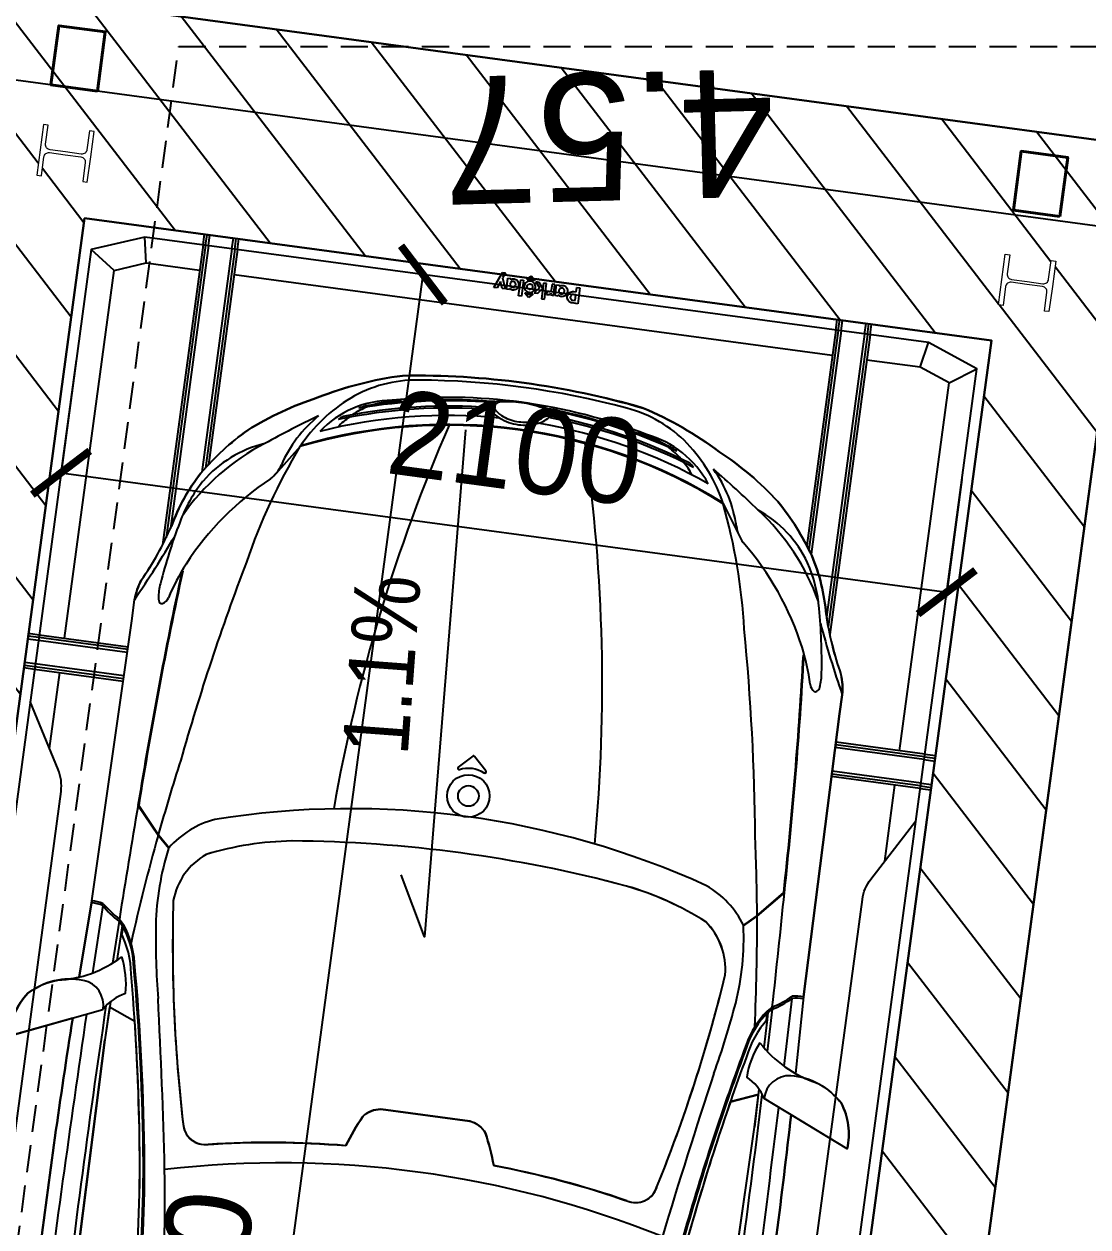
# Model space of a CAD drawing. Header units: metres. Extents: x 22161 to 254982, y -319656 to -11038.
# Drawn here: x 47963.5 to 48213.5, y -25987 to -25704.4 of the extents above; entities that cross this region are included whole.
import ezdxf
from ezdxf.enums import TextEntityAlignment as Align

# ---------------------------------------------------------------- set-up
doc = ezdxf.new("R2010")
doc.units = ezdxf.units.M
doc.linetypes.add('CENTERX2', pattern=[20.32, 12.7, -2.54, 2.54, -2.54])
doc.linetypes.add('DASHED2', pattern=[9.525, 6.35, -3.175])
for name, color, linetype in [('A_Hidden_Above', 225, 'DASHED2'), ('H_Dim_100', 151, 'Continuous'), ('H_Txt_100', 151, 'Continuous'), ('j', 4, 'Continuous'), ('PMX25-CAR', 254, 'Continuous'), ('PMX25-HELPER', 8, 'CENTERX2'), ('PMX25-LOGO', 7, 'Continuous'), ('SOLK', 20, 'Continuous'), ('X_ref_Pit', 8, 'Continuous')]:
    doc.layers.add(name, color=color, linetype=linetype)
doc.layers.add('LAYER1', color=7, linetype='Continuous', lineweight=5)
for name, color, linetype, true_color in [('PMX25-MODEL', 7, 'Continuous', 0xf64b32), ('PMX25-RAIL', 7, 'Continuous', 0xffcc5a), ('PMX25-SDP', 7, 'Continuous', 0x00b7c8)]:
    doc.layers.add(name, color=color, linetype=linetype, true_color=true_color)
doc.styles.add('ITALIC', font='italic.shx')
doc.styles.add('P-T2-1$0$HEB', font='heb')
doc.styles.add('txt', font='txt.shx', dxfattribs={"width": 0.65})
doc.dimstyles.new('Copy of parkolay', dxfattribs={"dimtxt": 20, "dimasz": 12, "dimexe": 1.25, "dimexo": 10, "dimgap": 10, "dimtad": 1, "dimdec": 0, "dimlfac": 10, "dimtxsty": 'Standard', "dimblk": 'ARCHTICK', "dimcen": 12, "dimclrd": 252, "dimclre": 252, "dimclrt": 42, "dimadec": 0, "dimazin": 0, "dimtfac": 1, "dimtdec": 0, "dimtmove": 0, "dimatfit": 3, "dimfxl": 1, "dimarcsym": 1})
doc.dimstyles.new('D_dim_100', dxfattribs={"dimtxt": 18, "dimasz": 10, "dimexe": 10, "dimexo": 10, "dimgap": 5, "dimtad": 1, "dimdec": 0, "dimzin": 9, "dimdsep": 46, "dimtxsty": 'txt', "dimblk": 'OBLIQUE', "dimcen": 2.5, "dimdle": 10, "dimadec": 0, "dimazin": 0, "dimtfac": 1, "dimtdec": 0, "dimtmove": 2, "dimatfit": 3, "dimfxl": 5, "dimfxlon": 1, "dimarcsym": 0})
doc.dimstyles.new('dim-a-100', dxfattribs={"dimtxt": 40, "dimasz": 1, "dimexe": 10, "dimexo": 0, "dimgap": 6, "dimtad": 0, "dimdec": 0, "dimrnd": 5, "dimzin": 0, "dimdsep": 46, "dimtxsty": 'ITALIC', "dimblk1": 'R', "dimblk2": 'R', "dimsah": 1, "dimcen": 0.01, "dimse1": 1, "dimse2": 1, "dimclrd": 1, "dimclrt": 3, "dimadec": 0, "dimazin": 0, "dimtfac": 1, "dimtdec": 0, "dimtix": 1, "dimtmove": 2, "dimatfit": 3, "dimldrblk": 'R', "dimfxl": 1, "dimtolj": 1, "dimtzin": 0, "dimarcsym": 0})

# ---------------------------------------------------------------- blocks, each defined once
blk = doc.blocks.new('R')
blk.add_line((0, 6), (0, -6))
blk.add_circle((0, 0), 2)
blk = doc.blocks.new('*D9490')
at = {"layer": 'Defpoints', "color": 0}
for p in [(22160.54, -11038.28), (254981.96, -319594.12), (254889.51, -319637.39)]:
    blk.add_point(p, dxfattribs=at)
at = {"layer": 'j', "color": 1, "lineweight": -2}
for p, q in [((254970.04, -319576.66), (254970.84, -319576.06)), ((254969.25, -319577.26), (254889.51, -319637.39)), ((254888.71, -319637.99), (254887.92, -319638.59))]:
    blk.add_line(p, q, dxfattribs=at)
for p, rotation in [((254969.25, -319577.26), 217.0216487905008), ((254889.51, -319637.39), 37.02164879050087)]:
    blk.add_blockref('R', p, dxfattribs=dict(at, rotation=rotation))
at = {"layer": 'j', "color": 3, "insert": (254929.38, -319607.33), "char_height": 40, "attachment_point": 5, "rotation": 217.0216, "style": 'ITALIC'}
blk.add_mtext('\\A1;100', dxfattribs=at)
blk = doc.blocks.new('pit0001')
blk.add_text('4.57', height=30, rotation=181.4953).set_placement((-515.81, -167.64))
blk = doc.blocks.new('_Oblique')
at = {"color": 0, "linetype": 'ByBlock', "lineweight": -2}
blk.add_line((-0.5, -0.5), (0.5, 0.5), dxfattribs=at)
blk = doc.blocks.new('*D14610')
at = {"layer": 'Defpoints', "color": 0}
for p in [(48069.86, -25414.64), (48069.86, -25579), (48440.29, -25832.78)]:
    blk.add_point(p, dxfattribs=at)
at = {"layer": 'H_Dim_100', "color": 0, "lineweight": -2}
for p, q in [((48440.29, -25584), (48440.29, -25569)), ((48069.86, -25574), (48069.86, -25589)), ((48450.29, -25579), (48059.86, -25579))]:
    blk.add_line(p, q, dxfattribs=at)
at = {"layer": 'H_Dim_100', "color": 0, "lineweight": -2, "xscale": 10, "yscale": 10, "zscale": 10, "rotation": 180}
blk.add_blockref('_Oblique', (48069.86, -25579), dxfattribs=at)
at = {"layer": 'H_Dim_100', "color": 0, "lineweight": -2, "xscale": 10, "yscale": 10, "zscale": 10}
blk.add_blockref('_Oblique', (48440.29, -25579), dxfattribs=at)
at = {"layer": 'H_Dim_100', "color": 0, "insert": (48255.08, -25565), "char_height": 18, "attachment_point": 5, "style": 'txt'}
blk.add_mtext('370', dxfattribs=at)
blk = doc.blocks.new('_ArchTick')
at = {"color": 0, "linetype": 'ByBlock', "const_width": 0.15}
blk.add_lwpolyline([(-0.5, -0.5), (0.5, 0.5)], dxfattribs=at)
blk = doc.blocks.new('*D14795')
at = {"color": 252, "lineweight": -2}
for p, q in [((47975.75, -25783.33), (47972.02, -25811.03)), ((47972.19, -25809.79), (48180.3, -25837.84)), ((48183.87, -25811.38), (48180.14, -25839.08))]:
    blk.add_line(p, q, dxfattribs=at)
at = {"layer": 'Defpoints', "color": 0}
for p in [(47977.09, -25773.42), (48185.21, -25801.47), (48180.3, -25837.84)]:
    blk.add_point(p, dxfattribs=at)
at = {"color": 252, "lineweight": -2, "xscale": 12, "yscale": 12, "zscale": 12}
for p, rotation in [((47972.19, -25809.79), 172.3231177893188), ((48180.3, -25837.84), 352.3231177893188)]:
    blk.add_blockref('_ArchTick', p, dxfattribs=dict(at, rotation=rotation))
at = {"color": 42, "insert": (48078.92, -25803.99), "char_height": 20, "attachment_point": 5, "rotation": 352.3231}
blk.add_mtext('2100', dxfattribs=at)
blk = doc.blocks.new('*D14796')
at = {"color": 252, "lineweight": -2}
for p, q in [((48057.21, -25763.2), (47990.41, -26258.72)), ((48057.21, -25763.2), (48058.45, -25763.37)), ((47990.41, -26258.72), (47991.65, -26258.89))]:
    blk.add_line(p, q, dxfattribs=at)
at = {"layer": 'Defpoints', "color": 0}
for p in [(48047.3, -25761.87), (47980.5, -26257.39), (47990.41, -26258.72)]:
    blk.add_point(p, dxfattribs=at)
at = {"color": 252, "lineweight": -2, "xscale": 12, "yscale": 12, "zscale": 12}
for p, rotation in [((48057.21, -25763.2), 82.32311778931874), ((47990.41, -26258.72), 262.3231177893188)]:
    blk.add_blockref('_ArchTick', p, dxfattribs=dict(at, rotation=rotation))
at = {"color": 42, "insert": (48003.99, -26008.29), "char_height": 20, "attachment_point": 5, "rotation": 82.3231}
blk.add_mtext('5000', dxfattribs=at)
blk = doc.blocks.new('CAR-SEDAN--TOP-DECOR-PMX25')
at = {"layer": 'PMX25-CAR'}
for p, q in [((-59.72, 99.27), (-68.82, 78.38)), ((-93.73, 84.36), (-75.63, 84.92)), ((-160.8, 83.88), (-165.3, 83.88)), ((-93.73, 84.36), (-160.8, 83.88)), ((-93.03, 81.71), (-77.01, 81.95)), ((-111.08, 71.01), (-117.4, 76.63)), ((-111.08, 70.85), (-117.4, 76.46)), ((-90.39, 77.4), (-89.27, 76.31)), ((-89.85, 77.42), (-79.89, 77.63)), ((-89.85, 77.42), (-88.96, 76.55)), ((-88.96, 76.55), (-87.31, 76.59)), ((-88.7, 76.32), (-87.03, 76.37)), ((-87.31, 76.59), (-80.67, 76.71)), ((-70.84, 76.88), (-61.83, 77.04)), ((-67.01, 70.62), (-69.56, 76.9)), ((14.85, 76.42), (-61.83, 77.04)), ((-108.38, 68.14), (-111.08, 71.01)), ((-108.38, 67.98), (-111.08, 70.85)), ((-206.07, 50.17), (-198.87, 55.04)), ((-54.3, 10.55), (-54.3, -10.55)), ((-206.07, -50.17), (-198.87, -55.04)), ((-108.38, -67.98), (-111.08, -70.85)), ((-108.38, -68.14), (-111.08, -71.01)), ((-67.01, -70.62), (-69.56, -76.9)), ((-111.08, -70.85), (-117.4, -76.46)), ((-111.08, -71.01), (-117.4, -76.63)), ((-90.39, -77.4), (-89.27, -76.31)), ((-89.85, -77.42), (-88.96, -76.55)), ((-89.85, -77.42), (-79.89, -77.63)), ((-88.96, -76.55), (-87.31, -76.59)), ((-88.7, -76.32), (-87.03, -76.37)), ((-87.31, -76.59), (-80.67, -76.71)), ((-70.84, -76.88), (-61.83, -77.04)), ((-59.72, -99.28), (-68.82, -78.38)), ((14.85, -76.42), (-61.83, -77.04)), ((-93.03, -81.71), (-77.01, -81.95)), ((-160.8, -83.88), (-165.3, -83.88)), ((-93.73, -84.36), (-160.8, -83.88)), ((-93.73, -84.36), (-75.63, -84.92))]:
    blk.add_line(p, q, dxfattribs=at)
blk.add_lwpolyline([(-9.02, -85.51, -0.007742), (-65.86, -85.16), (-59.72, -99.28, -0.182926), (-70.22, -96.41, -0.158163), (-74.81, -87.33, 0.023024), (-75.63, -84.92), (-93.73, -84.36), (-160.8, -83.88), (-165.3, -83.88, -0.075259), (-169.95, -82.96, 0.049447), (-183.51, -77.6, -0.080698), (-196.74, -72.42, -0.062715), (-208.27, -62.83, -0.061643), (-218.03, -47.61, -0.061425), (-225.8, -28.52, -0.075225), (-225.8, 28.52, -0.061425), (-218.03, 47.61, -0.061643), (-208.27, 62.83, -0.062715), (-196.74, 72.42, -0.080698), (-183.51, 77.6, 0.049447), (-169.95, 82.96, -0.075259), (-165.3, 83.88), (-160.8, 83.88), (-93.73, 84.36), (-75.63, 84.92, 0.023024), (-74.81, 87.33, -0.158163), (-70.22, 96.41, -0.182926), (-59.72, 99.27), (-65.86, 85.16, -0.007742), (-9.02, 85.51, -0.077763)], format="xyb", dxfattribs=at)
for points in [[(-61.83, 77.04), (-69.56, 76.9), (-67.01, 70.6, 0.014822), (-33.89, 64.94, 0.030043), (2.58, 62.22, 0.004063), (15.41, 61.95, 0.035411), (8, 76.48)], [(-96.38, 65.42, 0.21976), (-108.14, 59.23, 0.069678), (-113.98, 39.65, 0.063275), (-113.98, -39.65, 0.069678), (-108.14, -59.23, 0.21976), (-96.38, -65.42, 0.037117), (-44.09, -55.97, 0.360325), (-40.55, -50.37, -0.038423), (-44.73, -17.52, -0.032223), (-52.03, -14.55, -0.201945), (-54.3, -10.55), (-54.3, 10.55, -0.201945), (-52.03, 14.55, -0.032223), (-44.73, 17.52, -0.038423), (-40.55, 50.37, 0.360325), (-44.09, 55.97, 0.037117)], [(-33.89, -64.94, 0.014822), (-67.01, -70.6), (-69.56, -76.9), (-61.83, -77.04), (8, -76.48, 0.035411), (15.41, -61.95, 0.004063), (2.58, -62.22, 0.030043)]]:
    blk.add_lwpolyline(points, format="xyb", close=True, dxfattribs=at)
for centre, radius, start, end in [((-61.18, 83.98), 15.37, 84.5375, 126.0025), ((-58.52, 84.8), 16.48, 135.2065, 183.224), ((-101.34, 95.05), 27.64, 315.424, 349.2913), ((-26.14, -1750.12), 1835.71, 89.46551, 91.2399), ((-203.78, 148.67), 73.91, 285.9155, 297.2387), ((-282.85, 318.74), 262.64, 292.7519, 296.5872), ((-164.6, 68.06), 15.84, 92.5187, 109.7343), ((-83.91, 83.83), 9.83, 176.9022, 192.453), ((-85.71, 83.67), 7.58, 174.7847, 194.9697), ((-69.01, 84.36), 5.99, 184.7355, 271.8294), ((-4.41, -5391.94), 5474.37, 89.82676, 90.65722), ((-114.32, 63.33), 27.76, 30.4712, 41.4579), ((-107, 68.04), 19.55, 28.6754, 44.4041), ((-174.19, 34.29), 44.3, 102.1421, 120.5966), ((-153.75, -57.15), 136.49, 96.751, 103.0827), ((-91.07, -978.56), 1055.52, 91.42921, 94.47226), ((-91.07, -978.73), 1055.52, 91.42921, 94.47226), ((-168.08, 65.94), 12.57, 82.1737, 97.8561), ((-167.28, 78.38), 2.36, 283.1984, 331.9154), ((-166.45, 76.88), 1.52, 41.6512, 86.9746), ((-165.82, 77.48), 0.658, 341.7255, 38.8125), ((-34.51, -2331.66), 2409.71, 91.32888, 91.97137), ((-76.7, 92.44), 20.09, 232.2694, 259.1312), ((-74.52, 95.47), 22.8, 235.8879, 261.2775), ((-63.39, 68.89), 10.93, 119.7345, 154.246), ((-34.75, -2318.22), 2396.27, 88.81394, 90.83629), ((-161.88, 27.8), 53.48, 117.1325, 144.9762), ((-177.02, 41.79), 34.86, 102.6348, 120.9753), ((-152.3, 23.28), 54.74, 105.3002, 114.6581), ((-40.93, -433.11), 508.98, 94.9919, 97.9221), ((-76.47, 93.56), 21.48, 233.4438, 258.5287), ((-72.67, 94.61), 20.98, 244.6304, 268.4473), ((-164.41, 21.85), 60.02, 122.5877, 136.9421), ((-179.76, 48.37), 27.82, 123.1182, 158.6656), ((-145.33, 10.12), 69.61, 115.3484, 138.6962), ((-42.75, -416.63), 492.4, 97.995, 100.1199), ((45.79, 623.29), 565.13, 257.0616, 261.8382), ((47.63, 635.08), 576.78, 257.16578, 261.83301), ((45.04, 626.27), 566.85, 257.4656, 261.9964), ((-50.01, -484.15), 557.92, 98.1673, 103.2105), ((-96.42, 49.97), 21.81, 123.6769, 157.6102), ((-97.15, 4.54), 64.59, 83.8009, 100.0181), ((-112.93, -120.45), 190.56, 77.923, 83.141), ((-95.56, 49.6), 15.85, 92.9735, 142.5507), ((-133.84, -291.06), 358.45, 75.6057, 84.0024), ((198.96, 1509.57), 1469.08, 259.32932, 260.89545), ((-151.66, 15.78), 73.61, 140.2708, 154.3805), ((-19.46, -79.36), 231.69, 143.4887, 147.0067), ((-150.34, -79.37), 141.02, 101.1054, 113.2737), ((77.13, 0), 202.29, 163.2572, 196.7428), ((-41.14, 28.61), 73.67, 155.4324, 171.3758), ((199.8, 0), 240.64, 165.808, 194.192), ((-193.24, 25.24), 29.78, 105.5199, 133.6166), ((-203.57, 61.99), 8.39, 286.3623, 315.0949), ((-45.7, 51.04), 5.19, 344.2805, 79.2136), ((-189.32, 15.96), 38.09, 116.0817, 141.0743), ((-94.27, 0), 122.69, 155.9157, 204.0843), ((-94.1, 0), 122.69, 155.8616, 204.1384), ((170.76, 6.82), 215.75, 168.5559, 177.1567), ((-144.5, 6.54), 84.22, 150.8176, 164.8775), ((-196.28, 26.9), 23.7, 126.0607, 172.1709), ((-94.67, -0.01), 124.41, 158.2662, 177.8999), ((-195.24, 21.14), 30.23, 141.6601, 173.1733), ((-94.68, -0.01), 126.62, 161.0425, 176.7705), ((-94.68, -0.01), 126.14, 160.4779, 176.8863), ((-205.5, 32.28), 11.54, 123.0411, 140.9727), ((-188.4, 20.03), 33.51, 138.6846, 140.9658), ((198.1, 0), 314.59, 172.7589, 187.2411), ((-94.7, 0), 127.84, 162.8481, 176.962), ((-176.06, 17.09), 45.7, 153.192, 155.3203), ((-203.23, 27.94), 16.2, 137.5427, 151.3063), ((-94.68, -0.01), 128.12, 163.5999, 177.2039), ((-187.59, 21.65), 33.1, 156.654, 168.918), ((-37.34, 0), 190.61, 171.3961, 188.6039), ((-94.71, 0), 128.63, 166.4538, 193.5462), ((-106.84, -367.31), 398.58, 92.2915, 105.8548), ((-34.85, 0), 192.01, 172.5993, 187.4007), ((-25.33, -40.54), 61.22, 108.4794, 115.8619), ((-48.42, 9.85), 5.92, 127.5597, 173.228), ((-216.95, 3.77), 6.18, 150.9416, 173.9628), ((-221.25, 4.76), 1.45, 102.1025, 167.8605), ((-221.53, 6.26), 0.972, 63.7035, 147.9621), ((-221.84, 4.52), 1.68, 38.8304, 81.862), ((-223.63, 2.91), 4.92, 19.4522, 58.9919), ((-192.69, 0.53), 30.65, 172.7148, 178.7464), ((-201.65, 0.18), 21.59, 166.9051, 180.4687), ((-225.28, 1.48), 6.27, 21.4953, 40.8079), ((-228.87, 0.01), 10.15, 359.9671, 21.793), ((-229.02, 0.02), 11, 359.9064, 24.3217), ((-192.69, -0.53), 30.65, 181.2536, 187.2852), ((-201.65, -0.18), 21.59, 179.5313, 193.0949), ((-228.87, -0.01), 10.15, 338.207, 0.0329), ((-229.02, -0.02), 11, 335.6783, 0.0936), ((-216.95, -3.77), 6.18, 186.0372, 209.0584), ((-221.25, -4.76), 1.45, 192.1395, 257.8975), ((-221.84, -4.52), 1.68, 278.138, 321.1696), ((-223.63, -2.91), 4.92, 301.0081, 340.5478), ((-225.28, -1.48), 6.27, 319.1921, 338.5047), ((-94.67, 0.01), 124.41, 182.1001, 201.7338), ((-94.68, 0.01), 128.12, 182.7961, 196.4001), ((-94.7, 0), 127.84, 183.038, 197.1519), ((-221.53, -6.26), 0.972, 212.0379, 296.2965), ((-94.68, 0.01), 126.62, 183.2295, 198.9575), ((-94.68, 0.01), 126.14, 183.1137, 199.5221), ((-48.42, -9.85), 5.92, 186.772, 232.4403), ((-106.84, 367.31), 398.58, 254.1452, 267.7085), ((-25.33, 40.54), 61.22, 244.1381, 251.5206), ((170.76, -6.82), 215.75, 182.8433, 191.4441), ((-195.24, -21.14), 30.23, 186.8267, 218.3399), ((-187.59, -21.65), 33.1, 191.082, 203.346), ((-144.5, -6.54), 84.22, 195.1225, 209.1824), ((-196.28, -26.9), 23.7, 187.8291, 233.9393), ((-176.06, -17.09), 45.7, 204.6797, 206.808), ((-203.23, -27.94), 16.2, 208.6937, 222.4573), ((-205.5, -32.28), 11.54, 219.0273, 236.9589), ((-189.32, -15.96), 38.09, 218.9257, 243.9183), ((-188.4, -20.03), 33.51, 219.0342, 221.3154), ((-41.14, -28.61), 73.67, 188.6242, 204.5676), ((-151.66, -15.78), 73.61, 205.6195, 219.7292), ((-19.46, 79.36), 231.69, 212.9933, 216.5113), ((-193.24, -25.24), 29.78, 226.3834, 254.4801), ((-150.34, 79.37), 141.02, 246.7263, 258.8946), ((-45.7, -51.04), 5.19, 280.7864, 15.7195), ((-203.57, -61.99), 8.39, 44.9051, 73.6377), ((-145.33, -10.12), 69.61, 221.3038, 244.6516), ((-133.84, 291.06), 358.45, 275.9976, 284.3943), ((19.67, -400.03), 345.15, 92.2731, 98.8617), ((-161.88, -27.8), 53.48, 215.0238, 242.8675), ((-179.76, -48.37), 27.82, 201.3344, 236.8818), ((-50.01, 484.15), 557.92, 256.7895, 261.8327), ((-96.42, -49.97), 21.81, 202.3898, 236.3231), ((-95.56, -49.6), 15.85, 217.4493, 267.0265), ((198.96, -1509.57), 1469.08, 99.10455, 100.67068), ((6.81, -362.51), 301.47, 90.8296, 97.8651), ((6.85, -363.39), 302.06, 90.8306, 97.8297), ((-164.41, -21.85), 60.02, 223.0579, 237.4123), ((45.79, -623.29), 565.13, 98.1618, 102.9384), ((47.63, -635.08), 576.78, 98.16699, 102.83422), ((45.04, -626.27), 566.85, 98.0036, 102.5344), ((7, -366.74), 304.55, 90.8327, 97.7159), ((-112.93, 120.45), 190.56, 276.859, 282.077), ((-42.75, 416.63), 492.4, 259.8801, 262.005), ((-97.15, -4.54), 64.59, 259.9819, 276.1991), ((-174.19, -34.29), 44.3, 239.4034, 257.8579), ((-177.02, -41.79), 34.86, 239.0247, 257.3652), ((-152.3, -23.28), 54.74, 245.3419, 254.6998), ((-40.93, 433.11), 508.98, 262.0779, 265.0081), ((-76.47, -93.56), 21.48, 101.4713, 126.5562), ((-76.7, -92.44), 20.09, 100.8688, 127.7306), ((-74.52, -95.47), 22.8, 98.7225, 124.1121), ((-153.75, 57.15), 136.49, 256.9173, 263.249), ((-91.07, 978.73), 1055.52, 265.52774, 268.57079), ((-91.07, 978.56), 1055.52, 265.52774, 268.57079), ((-167.28, -78.38), 2.36, 28.0846, 76.8016), ((-72.67, -94.61), 20.98, 91.5527, 115.3696), ((-101.34, -95.05), 27.64, 10.7087, 44.576), ((-63.39, -68.89), 10.93, 205.754, 240.2655), ((-203.78, -148.67), 73.91, 62.7613, 74.0845), ((-282.85, -318.74), 262.64, 63.4128, 67.2481), ((-168.08, -65.94), 12.57, 262.1439, 277.8263), ((-166.45, -76.88), 1.52, 273.0254, 318.3488), ((-165.82, -77.48), 0.658, 321.1875, 18.2745), ((-34.51, 2331.66), 2409.71, 268.02863, 268.67112), ((-114.32, -63.33), 27.76, 318.5421, 329.5288), ((-107, -68.04), 19.55, 315.5959, 331.3246), ((-69.01, -84.36), 5.99, 88.1706, 175.2645), ((-34.75, 2318.22), 2396.27, 269.16371, 271.18606), ((-83.91, -83.83), 9.83, 167.547, 183.0978), ((-85.71, -83.67), 7.58, 165.0303, 185.2153), ((-164.6, -68.06), 15.84, 250.2657, 267.4813), ((-58.52, -84.8), 16.48, 176.776, 224.7935), ((-4.41, 5391.94), 5474.37, 269.34278, 270.17324), ((-26.14, 1750.12), 1835.71, 268.7601, 270.53449), ((-61.18, -83.98), 15.37, 233.9975, 275.4625)]:
    blk.add_arc(centre, radius, start, end, dxfattribs=at)
blk = doc.blocks.new('LOGO----DECOR-PMX25')
at = {"layer": 'PMX25-LOGO'}
for p, q in [((-10, 2.13), (-8.71, 2.13)), ((-10, -1.62), (-10, 2.13)), ((-9.29, 1.47), (-9.29, 0.11)), ((-8.76, 1.47), (-9.29, 1.47)), ((-9.29, 0.11), (-8.76, 0.11)), ((-8.61, 1.46), (-8.76, 1.47)), ((-8.76, 0.11), (-8.61, 0.13)), ((-8.71, 2.13), (-8.43, 2.11)), ((-8.48, 1.42), (-8.61, 1.46)), ((-8.61, 0.13), (-8.48, 0.17)), ((-8.36, 1.35), (-8.48, 1.42)), ((-8.48, 0.17), (-8.36, 0.23)), ((-8.43, 2.11), (-8.3, 2.07)), ((-8.26, 1.27), (-8.36, 1.35)), ((-8.36, 0.23), (-8.26, 0.31)), ((-8.3, 2.07), (-8.17, 2.03)), ((-8.19, 1.17), (-8.26, 1.27)), ((-8.26, 0.31), (-8.19, 0.41)), ((-8.13, 1.05), (-8.19, 1.17)), ((-8.19, 0.41), (-8.13, 0.53)), ((-8.17, 2.03), (-7.94, 1.9)), ((-8.09, 0.93), (-8.13, 1.05)), ((-8.13, 0.53), (-8.09, 0.66)), ((-8.08, 0.79), (-8.09, 0.93)), ((-8.09, 0.66), (-8.08, 0.79)), ((-7.94, 1.9), (-7.74, 1.74)), ((-7.74, 1.74), (-7.58, 1.55)), ((-7.58, 0.04), (-7.74, -0.16)), ((-7.58, 1.55), (-7.46, 1.32)), ((-7.46, 0.27), (-7.58, 0.04)), ((-7.46, 1.32), (-7.38, 1.06)), ((-7.38, 0.52), (-7.46, 0.27)), ((-7.38, 1.06), (-7.36, 0.79)), ((-7.36, 0.79), (-7.38, 0.52)), ((-7.19, -0.02), (-7.16, 0.13)), ((-7.16, 0.13), (-7.11, 0.26)), ((-7.11, 0.26), (-6.98, 0.49)), ((-6.98, 0.49), (-6.82, 0.68)), ((-6.82, 0.68), (-6.62, 0.82)), ((-6.62, 0.82), (-6.41, 0.92)), ((-6.42, 0.06), (-6.48, -0.05)), ((-6.33, 0.17), (-6.42, 0.06)), ((-6.41, 0.92), (-6.19, 0.98)), ((-6.23, 0.25), (-6.33, 0.17)), ((-6.11, 0.31), (-6.23, 0.25)), ((-6.19, 0.98), (-5.97, 1)), ((-5.98, 0.35), (-6.11, 0.31)), ((-5.84, 0.36), (-5.98, 0.35)), ((-5.97, 1), (-5.74, 0.98)), ((-5.71, 0.35), (-5.84, 0.36)), ((-5.74, 0.98), (-5.53, 0.92)), ((-5.58, 0.31), (-5.71, 0.35)), ((-5.47, 0.24), (-5.58, 0.31)), ((-5.53, 0.92), (-5.35, 0.82)), ((-5.37, 0.16), (-5.47, 0.24)), ((-5.29, 0.06), (-5.37, 0.16)), ((-5.35, 0.82), (-5.21, 0.7)), ((-5.23, -0.06), (-5.29, 0.06)), ((-5.21, 0.7), (-5.21, 0.95)), ((-5.21, 0.95), (-4.5, 0.95)), ((-4.5, 0.95), (-4.5, -1.62)), ((-3.41, 0.95), (-4.11, 0.95)), ((-4.11, 0.95), (-4.11, -1.62)), ((-3.41, 0.53), (-3.41, 0.95)), ((-3.36, 0.62), (-3.41, 0.53)), ((-3.37, -0.03), (-3.32, 0.06)), ((-3.29, 0.71), (-3.36, 0.62)), ((-3.32, 0.06), (-3.26, 0.13)), ((-3.22, 0.78), (-3.29, 0.71)), ((-3.26, 0.13), (-3.19, 0.19)), ((-3.14, 0.84), (-3.22, 0.78)), ((-3.19, 0.19), (-3.11, 0.23)), ((-3.05, 0.89), (-3.14, 0.84)), ((-3.11, 0.23), (-3.02, 0.26)), ((-2.94, 0.92), (-3.05, 0.89)), ((-3.02, 0.26), (-2.92, 0.27)), ((-2.83, 0.94), (-2.94, 0.92)), ((-2.92, 0.27), (-2.42, 0.27)), ((-2.7, 0.95), (-2.83, 0.94)), ((-2.42, 0.95), (-2.7, 0.95)), ((-2.42, 0.27), (-2.42, 0.95)), ((-1.42, 2.13), (-2.13, 2.13)), ((-2.13, 2.13), (-2.13, -1.62)), ((-1.42, -1.62), (-1.42, 2.13)), ((-0.37, 0.95), (-1.42, -0.33)), ((-0.61, -0.33), (0.44, 0.95)), ((0.44, 0.95), (-0.37, 0.95)), ((0.44, 0.19), (0.36, -0.06)), ((0.56, 0.41), (0.44, 0.19)), ((0.72, 0.61), (0.56, 0.41)), ((0.92, 0.77), (0.72, 0.61)), ((0.77, 1.32), (0.79, 1.37)), ((0.78, 1.26), (0.77, 1.32)), ((0.81, 1.24), (0.78, 1.26)), ((0.79, 1.37), (1.61, 2.19)), ((0.85, 1.23), (0.81, 1.24)), ((0.89, 1.24), (0.85, 1.23)), ((1.07, 1.32), (0.89, 1.24)), ((1.15, 0.9), (0.92, 0.77)), ((1.27, 1.37), (1.07, 1.32)), ((1.07, -0.08), (1.13, 0.03)), ((1.13, 0.03), (1.21, 0.12)), ((1.4, 0.98), (1.15, 0.9)), ((1.21, 0.12), (1.3, 0.2)), ((1.46, 1.41), (1.27, 1.37)), ((1.3, 0.2), (1.41, 0.26)), ((1.67, 1), (1.4, 0.98)), ((1.41, 0.26), (1.54, 0.3)), ((1.67, 1.42), (1.46, 1.41)), ((1.54, 0.3), (1.67, 0.31)), ((1.61, 2.19), (1.67, 2.21)), ((1.67, 2.21), (1.73, 2.19)), ((1.87, 1.41), (1.67, 1.42)), ((1.94, 0.98), (1.67, 1)), ((1.67, 0.31), (1.8, 0.3)), ((1.73, 2.19), (2.54, 1.37)), ((1.8, 0.3), (1.92, 0.26)), ((2.07, 1.37), (1.87, 1.41)), ((1.92, 0.26), (2.03, 0.2)), ((2.19, 0.9), (1.94, 0.98)), ((2.03, 0.2), (2.13, 0.12)), ((2.26, 1.32), (2.07, 1.37)), ((2.13, 0.12), (2.2, 0.03)), ((2.41, 0.77), (2.19, 0.9)), ((2.2, 0.03), (2.26, -0.08)), ((2.45, 1.24), (2.26, 1.32)), ((2.61, 0.61), (2.41, 0.77)), ((2.48, 1.23), (2.45, 1.24)), ((2.52, 1.24), (2.48, 1.23)), ((2.55, 1.26), (2.52, 1.24)), ((2.54, 1.37), (2.57, 1.32)), ((2.57, 1.32), (2.55, 1.26)), ((2.78, 0.41), (2.61, 0.61)), ((2.9, 0.19), (2.78, 0.41)), ((2.98, -0.06), (2.9, 0.19)), ((3.31, 2.13), (4.01, 2.13)), ((3.31, -1.62), (3.31, 2.13)), ((4.01, 2.13), (4.01, -1.62)), ((4.37, -0.02), (4.4, 0.13)), ((4.4, 0.13), (4.45, 0.26)), ((4.45, 0.26), (4.58, 0.49)), ((4.58, 0.49), (4.74, 0.68)), ((4.74, 0.68), (4.93, 0.82)), ((4.93, 0.82), (5.15, 0.92)), ((5.14, 0.06), (5.08, -0.05)), ((5.23, 0.17), (5.14, 0.06)), ((5.15, 0.92), (5.37, 0.98)), ((5.33, 0.25), (5.23, 0.17)), ((5.45, 0.31), (5.33, 0.25)), ((5.37, 0.98), (5.59, 1)), ((5.58, 0.35), (5.45, 0.31)), ((5.72, 0.36), (5.58, 0.35)), ((5.59, 1), (5.82, 0.98)), ((5.85, 0.35), (5.72, 0.36)), ((5.82, 0.98), (6.03, 0.92)), ((5.98, 0.31), (5.85, 0.35)), ((6.09, 0.24), (5.98, 0.31)), ((6.03, 0.92), (6.21, 0.82)), ((6.19, 0.16), (6.09, 0.24)), ((6.27, 0.06), (6.19, 0.16)), ((6.21, 0.82), (6.35, 0.7)), ((6.32, -0.06), (6.27, 0.06)), ((6.35, 0.7), (6.35, 0.95)), ((6.35, 0.95), (7.06, 0.95)), ((7.06, 0.95), (7.06, -1.62)), ((8.33, -1.51), (7.31, 0.95)), ((7.31, 0.95), (8.05, 0.95)), ((8.05, 0.95), (8.68, -0.63)), ((10, 0.95), (8.51, -2.81)), ((8.68, -0.63), (9.27, 0.95)), ((9.27, 0.95), (10, 0.95)), ((-9.29, -1.62), (-10, -1.62)), ((-8.71, -0.55), (-9.29, -0.55)), ((-9.29, -0.55), (-9.29, -1.62)), ((-8.43, -0.52), (-8.71, -0.55)), ((-8.3, -0.49), (-8.43, -0.52)), ((-8.17, -0.44), (-8.3, -0.49)), ((-7.94, -0.32), (-8.17, -0.44)), ((-7.74, -0.16), (-7.94, -0.32)), ((-7.22, -0.33), (-7.21, -0.17)), ((-7.21, -0.5), (-7.22, -0.33)), ((-7.21, -0.17), (-7.19, -0.02)), ((-7.19, -0.65), (-7.21, -0.5)), ((-7.16, -0.79), (-7.19, -0.65)), ((-7.1, -0.92), (-7.16, -0.79)), ((-6.97, -1.15), (-7.1, -0.92)), ((-6.81, -1.34), (-6.97, -1.15)), ((-6.62, -1.48), (-6.81, -1.34)), ((-6.41, -1.59), (-6.62, -1.48)), ((-6.52, -0.18), (-6.53, -0.33)), ((-6.53, -0.33), (-6.52, -0.47)), ((-6.48, -0.05), (-6.52, -0.18)), ((-6.52, -0.47), (-6.48, -0.6)), ((-6.48, -0.6), (-6.42, -0.72)), ((-6.42, -0.72), (-6.33, -0.82)), ((-6.19, -1.65), (-6.41, -1.59)), ((-6.33, -0.82), (-6.23, -0.9)), ((-6.23, -0.9), (-6.11, -0.97)), ((-5.98, -1.67), (-6.19, -1.65)), ((-6.11, -0.97), (-5.98, -1.01)), ((-5.98, -1.01), (-5.84, -1.02)), ((-5.74, -1.65), (-5.98, -1.67)), ((-5.84, -1.02), (-5.71, -1.01)), ((-5.53, -1.57), (-5.74, -1.65)), ((-5.71, -1.01), (-5.58, -0.97)), ((-5.58, -0.97), (-5.47, -0.9)), ((-5.35, -1.47), (-5.53, -1.57)), ((-5.47, -0.9), (-5.37, -0.82)), ((-5.37, -0.82), (-5.29, -0.72)), ((-5.21, -1.33), (-5.35, -1.47)), ((-5.29, -0.72), (-5.23, -0.6)), ((-5.2, -0.19), (-5.23, -0.06)), ((-5.23, -0.6), (-5.2, -0.47)), ((-5.21, -1.62), (-5.21, -1.33)), ((-5.21, -1.33), (-5.21, -1.33)), ((-4.5, -1.62), (-5.21, -1.62)), ((-5.19, -0.33), (-5.2, -0.19)), ((-5.2, -0.47), (-5.19, -0.33)), ((-4.11, -1.62), (-3.41, -1.62)), ((-3.41, -0.21), (-3.4, -0.12)), ((-3.41, -1.62), (-3.41, -0.21)), ((-3.4, -0.12), (-3.37, -0.03)), ((-2.13, -1.62), (-1.42, -1.62)), ((-1.42, -0.33), (-0.37, -1.62)), ((0.44, -1.62), (-0.61, -0.33)), ((-0.37, -1.62), (0.44, -1.62)), ((0.36, -0.06), (0.33, -0.33)), ((0.33, -0.33), (0.36, -0.6)), ((0.36, -0.6), (0.44, -0.85)), ((0.44, -0.85), (0.56, -1.08)), ((0.56, -1.08), (0.72, -1.28)), ((0.72, -1.28), (0.92, -1.44)), ((0.77, -1.98), (0.78, -1.93)), ((0.79, -2.04), (0.77, -1.98)), ((0.78, -1.93), (0.81, -1.9)), ((1.61, -2.85), (0.79, -2.04)), ((0.81, -1.9), (0.85, -1.89)), ((0.85, -1.89), (0.89, -1.9)), ((0.89, -1.9), (1.07, -1.98)), ((0.92, -1.44), (1.15, -1.56)), ((1.02, -0.33), (1.03, -0.2)), ((1.03, -0.46), (1.02, -0.33)), ((1.03, -0.2), (1.07, -0.08)), ((1.07, -0.59), (1.03, -0.46)), ((1.13, -0.7), (1.07, -0.59)), ((1.07, -1.98), (1.27, -2.04)), ((1.21, -0.79), (1.13, -0.7)), ((1.15, -1.56), (1.4, -1.64)), ((1.3, -0.87), (1.21, -0.79)), ((1.27, -2.04), (1.46, -2.07)), ((1.41, -0.93), (1.3, -0.87)), ((1.4, -1.64), (1.67, -1.67)), ((1.54, -0.97), (1.41, -0.93)), ((1.46, -2.07), (1.67, -2.09)), ((1.67, -0.98), (1.54, -0.97)), ((1.8, -0.97), (1.67, -0.98)), ((1.67, -1.67), (1.94, -1.64)), ((1.67, -2.09), (1.87, -2.07)), ((2.54, -2.04), (1.73, -2.85)), ((1.92, -0.93), (1.8, -0.97)), ((1.87, -2.07), (2.07, -2.04)), ((2.03, -0.87), (1.92, -0.93)), ((1.94, -1.64), (2.19, -1.56)), ((2.13, -0.79), (2.03, -0.87)), ((2.07, -2.04), (2.26, -1.98)), ((2.2, -0.7), (2.13, -0.79)), ((2.19, -1.56), (2.41, -1.44)), ((2.26, -0.59), (2.2, -0.7)), ((2.26, -0.08), (2.3, -0.2)), ((2.3, -0.46), (2.26, -0.59)), ((2.26, -1.98), (2.45, -1.9)), ((2.3, -0.2), (2.31, -0.33)), ((2.31, -0.33), (2.3, -0.46)), ((2.41, -1.44), (2.61, -1.28)), ((2.45, -1.9), (2.48, -1.89)), ((2.48, -1.89), (2.52, -1.9)), ((2.52, -1.9), (2.55, -1.93)), ((2.57, -1.98), (2.54, -2.04)), ((2.55, -1.93), (2.57, -1.98)), ((2.61, -1.28), (2.78, -1.08)), ((2.78, -1.08), (2.9, -0.85)), ((2.9, -0.85), (2.98, -0.6)), ((3, -0.33), (2.98, -0.06)), ((2.98, -0.6), (3, -0.33)), ((4.01, -1.62), (3.31, -1.62)), ((4.34, -0.17), (4.37, -0.02)), ((4.34, -0.33), (4.34, -0.17)), ((4.34, -0.5), (4.34, -0.33)), ((4.37, -0.65), (4.34, -0.5)), ((4.4, -0.79), (4.37, -0.65)), ((4.46, -0.92), (4.4, -0.79)), ((4.59, -1.15), (4.46, -0.92)), ((4.75, -1.34), (4.59, -1.15)), ((4.94, -1.48), (4.75, -1.34)), ((5.15, -1.59), (4.94, -1.48)), ((5.04, -0.18), (5.03, -0.33)), ((5.03, -0.33), (5.04, -0.47)), ((5.08, -0.05), (5.04, -0.18)), ((5.04, -0.47), (5.08, -0.6)), ((5.08, -0.6), (5.14, -0.72)), ((5.14, -0.72), (5.23, -0.82)), ((5.37, -1.65), (5.15, -1.59)), ((5.23, -0.82), (5.33, -0.9)), ((5.33, -0.9), (5.45, -0.97)), ((5.58, -1.67), (5.37, -1.65)), ((5.45, -0.97), (5.58, -1.01)), ((5.58, -1.01), (5.72, -1.02)), ((5.81, -1.65), (5.58, -1.67)), ((5.72, -1.02), (5.85, -1.01)), ((6.03, -1.57), (5.81, -1.65)), ((5.85, -1.01), (5.98, -0.97)), ((5.98, -0.97), (6.09, -0.9)), ((6.21, -1.47), (6.03, -1.57)), ((6.09, -0.9), (6.19, -0.82)), ((6.19, -0.82), (6.27, -0.72)), ((6.35, -1.33), (6.21, -1.47)), ((6.27, -0.72), (6.32, -0.6)), ((6.36, -0.19), (6.32, -0.06)), ((6.32, -0.6), (6.36, -0.47)), ((6.35, -1.62), (6.35, -1.33)), ((6.35, -1.33), (6.35, -1.33)), ((7.06, -1.62), (6.35, -1.62)), ((6.37, -0.33), (6.36, -0.19)), ((6.36, -0.47), (6.37, -0.33)), ((7.8, -2.81), (8.33, -1.51)), ((8.51, -2.81), (7.8, -2.81)), ((1.67, -2.88), (1.61, -2.85)), ((1.73, -2.85), (1.67, -2.88))]:
    blk.add_line(p, q, dxfattribs=at)
blk = doc.blocks.new('LOGO-O---DECOR-PMX25')
at = {"layer": 'PMX25-SDP'}
blk.add_lwpolyline([(-5.87, 2.91, 0.849652), (-6.37, 3.27), (-9.42, 0.22, 0.414379), (-9.42, -0.22), (-6.37, -3.27, 0.861509), (-5.88, -2.91, -0.233992)], format="xyb", close=True, dxfattribs=at)
for radius in [5, 2.42]:
    blk.add_circle((0, 0), radius, dxfattribs=at)
blk = doc.blocks.new('*U13339')
at = {"layer": 'PMX25-HELPER'}
blk.add_point((-252.5, 0), dxfattribs=at)
at = {"layer": 'PMX25-RAIL'}
for p, q in [((-154.07, 105), (-154.07, 107.5)), ((-153.47, 105), (-153.47, 107.5)), ((-152.77, 105), (-152.77, 107.5)), ((-147.22, 105), (-147.22, 107.5)), ((-146.52, 105), (-146.52, 107.5)), ((-145.93, 105), (-145.93, 107.5)), ((-250, 79.07), (-252.5, 79.07)), ((-250, 78.47), (-252.5, 78.47)), ((-250, 77.77), (-252.5, 77.77)), ((-250, 72.22), (-252.5, 72.22)), ((-250, 71.52), (-252.5, 71.52)), ((-250, 70.92), (-252.5, 70.92)), ((-250, -70.93), (-252.5, -70.93)), ((-250, -71.53), (-252.5, -71.53)), ((-250, -72.23), (-252.5, -72.23)), ((-250, -77.78), (-252.5, -77.78)), ((-250, -78.48), (-252.5, -78.48)), ((-250, -79.08), (-252.5, -79.08)), ((-154.07, -107.5), (-154.07, -105)), ((-153.47, -107.5), (-153.47, -105)), ((-152.77, -107.5), (-152.77, -105)), ((-147.22, -107.5), (-147.22, -105)), ((-146.52, -107.5), (-146.52, -105)), ((-145.93, -107.5), (-145.93, -105))]:
    blk.add_line(p, q, dxfattribs=at)
at = {"layer": 'PMX25-SDP'}
for p, q in [((-241.27, 99), (-245.41, 105)), ((-154.07, 105), (-154.07, 83.92)), ((-153.47, 105), (-153.47, 83.93)), ((-152.77, 105), (-152.77, 83.93)), ((-147.22, 105), (-147.22, 83.97)), ((-146.52, 105), (-146.52, 83.98)), ((-145.93, 105), (-145.93, 83.98)), ((-244, 91.79), (-250, 92.89)), ((-250, 79.07), (-178.91, 79.07)), ((-250, 78.47), (-180.65, 78.47)), ((-250, 77.77), (-182.9, 77.77)), ((-250, 72.22), (-197.04, 72.22)), ((-250, 71.52), (-198.1, 71.52)), ((-250, 70.92), (-198.97, 70.92)), ((-250, -70.93), (-198.97, -70.93)), ((-250, -71.53), (-198.1, -71.53)), ((-250, -72.23), (-197.04, -72.23)), ((-250, -77.78), (-182.9, -77.78)), ((-250, -78.48), (-180.65, -78.48)), ((-250, -79.08), (-178.91, -79.08)), ((-154.07, -105), (-154.07, -83.92)), ((-153.47, -105), (-153.47, -83.93)), ((-152.77, -105), (-152.77, -83.93)), ((-147.22, -105), (-147.22, -83.97)), ((-146.52, -105), (-146.52, -83.98)), ((-145.93, -105), (-145.93, -83.98)), ((-244, -91.79), (-250, -92.89)), ((-244, -91.79), (-250, -92.89)), ((-241.27, -99), (-245.41, -105))]:
    blk.add_line(p, q, dxfattribs=at)
blk.add_lwpolyline([(-250, -92.89), (-245.41, -105), (245.41, -105), (250, -92.89), (250, 92.89), (245.41, 105), (-245.41, 105), (-250, 92.89)], close=True, dxfattribs=at)
for points in [[(138.28, 105), (123.28, 96.34, -0.131652), (118.28, 95), (-118.28, 95, -0.131652), (-123.28, 96.34), (-138.28, 105)], [(138.28, -105), (123.28, -96.34, 0.131652), (118.28, -95), (-118.28, -95, 0.131652), (-123.28, -96.34), (-138.28, -105)]]:
    blk.add_lwpolyline(points, format="xyb", dxfattribs=at)
for points in [[(-154.07, 99), (-241.27, 99), (-244, 91.79), (-244, 79.07)], [(-127.88, 99), (-145.93, 99)], [(-244, 70.92), (-244, -70.93)], [(-154.07, -99), (-241.27, -99), (-244, -91.79), (-244, -79.08)], [(-127.88, -99), (-145.93, -99)]]:
    blk.add_lwpolyline(points, dxfattribs=at)
blk.add_blockref('LOGO-O---DECOR-PMX25', (-130, 0))
blk.add_blockref('LOGO-O---DECOR-PMX25', (-130, 0))
at = {"layer": 'PMX25-CAR', "ltscale": 100}
blk.add_blockref('CAR-SEDAN--TOP-DECOR-PMX25', (0, 0), dxfattribs=at)
at = {"layer": 'PMX25-LOGO', "ltscale": 100, "rotation": 270}
blk.add_blockref('LOGO----DECOR-PMX25', (-250.19, 0), dxfattribs=at)
blk = doc.blocks.new('coverchassis')
at = {"layer": 'SOLK'}
h = blk.add_hatch(dxfattribs=at)
h.set_pattern_fill('ANSI31', color=8, scale=5, angle=90.2)
h.set_pattern_definition([(135.2, (12528.664, 7603.039), (-11.18607, -11.264435), [])])
h.paths.add_polyline_path([(15171.23, 7946.33), (15441.23, 7946.33), (15441.23, 8531.33), (15171.23, 8531.33)])
h.paths.add_polyline_path([(15198.73, 8082.9), (15198.73, 8364.75), (15198.73, 8365.35), (15198.73, 8366.05), (15198.73, 8371.6), (15198.73, 8372.3), (15198.73, 8372.9), (15198.73, 8481.33), (15217.15, 8481.33), (15217.75, 8481.33), (15218.45, 8481.33), (15224, 8481.33), (15224.7, 8481.33), (15220.3, 8481.33), (15297.52, 8481.33), (15297.72, 8481.83), (15298.42, 8481.83), (15298.22, 8481.33), (15303.95, 8481.33), (15304.5, 8481.88), (15304.56, 8481.9), (15304.62, 8481.88), (15305.16, 8481.33), (15387.15, 8481.33), (15382.75, 8481.33), (15383.45, 8481.33), (15384, 8481.33), (15384.7, 8481.33), (15385.3, 8481.33), (15413.73, 8481.33), (15413.73, 8372.9), (15413.73, 8372.3), (15413.73, 8371.6), (15413.73, 8366.05), (15413.73, 8365.35), (15413.73, 8364.75), (15413.73, 8082.9), (15413.73, 8082.3), (15413.73, 8081.6), (15413.73, 8076.05), (15413.73, 8075.35), (15413.73, 8074.75), (15413.73, 7976.33), (15385.3, 7976.33), (15384.7, 7976.33), (15384, 7976.33), (15383.45, 7976.33), (15382.75, 7976.33), (15387.15, 7976.33), (15314.93, 7976.33), (15314.73, 7975.83), (15314.03, 7975.83), (15314.23, 7976.33), (15308.5, 7976.33), (15307.95, 7975.78), (15307.89, 7975.76), (15307.83, 7975.78), (15307.29, 7976.33), (15220.3, 7976.33), (15224.7, 7976.33), (15224, 7976.33), (15218.45, 7976.33), (15217.75, 7976.33), (15217.15, 7976.33), (15198.73, 7976.33), (15198.73, 8074.75), (15198.73, 8075.35), (15198.73, 8076.05), (15198.73, 8081.6), (15198.73, 8082.3)], flags=16)
h.paths.add_polyline_path([(15425.13, 8497.35), (15425.13, 8501.83), (15426.23, 8501.83), (15426.23, 8495.83), (15426.23, 8489.83), (15425.13, 8489.83), (15425.13, 8494.3), (15423.93, 8495.5), (15420.23, 8495.5), (15416.53, 8495.5), (15415.33, 8494.3), (15415.33, 8489.83), (15414.23, 8489.83), (15414.23, 8495.83), (15414.23, 8501.83), (15415.33, 8501.83), (15415.33, 8497.35), (15416.53, 8496.15), (15420.23, 8496.15), (15423.93, 8496.15, 0.415642)], flags=16)
h.paths.add_polyline_path([(15187.33, 8497.35), (15187.33, 8501.83), (15186.23, 8501.83), (15186.23, 8495.83), (15186.23, 8489.83), (15187.33, 8489.83), (15187.33, 8494.3), (15188.53, 8495.5), (15192.23, 8495.5), (15195.93, 8495.5), (15197.13, 8494.3), (15197.13, 8489.83), (15198.23, 8489.83), (15198.23, 8495.83), (15198.23, 8501.83), (15197.13, 8501.83), (15197.13, 8497.35), (15195.93, 8496.15), (15192.23, 8496.15), (15188.53, 8496.15, -0.379373)], flags=16)
h.paths.add_polyline_path([(15425.13, 7960.3), (15425.13, 7955.83), (15426.23, 7955.83), (15426.23, 7961.83), (15426.23, 7967.83), (15425.13, 7967.83), (15425.13, 7963.35), (15423.93, 7962.15), (15420.23, 7962.15), (15416.53, 7962.15), (15415.33, 7963.35), (15415.33, 7967.83), (15414.23, 7967.83), (15414.23, 7961.83), (15414.23, 7955.83), (15415.33, 7955.83), (15415.33, 7960.3), (15416.53, 7961.5), (15420.23, 7961.5), (15423.93, 7961.5, -0.427638)], flags=16)
h.paths.add_polyline_path([(15187.33, 7960.3), (15187.33, 7955.83), (15186.23, 7955.83), (15186.23, 7961.83), (15186.23, 7967.83), (15187.33, 7967.83), (15187.33, 7963.35), (15188.53, 7962.15), (15192.23, 7962.15), (15195.93, 7962.15), (15197.13, 7963.35), (15197.13, 7967.83), (15198.23, 7967.83), (15198.23, 7961.83), (15198.23, 7955.83), (15197.13, 7955.83), (15197.13, 7960.3), (15195.93, 7961.5), (15192.23, 7961.5), (15188.53, 7961.5, 0.487882)], flags=16)
at = {"color": 1, "lineweight": 30, "ltscale": 0.1}
for points in [[(15171.23, 7946.33), (15441.23, 7946.33), (15441.23, 8531.33), (15171.23, 8531.33)], [(15198.73, 7976.33), (15413.73, 7976.33), (15413.73, 8481.33), (15198.73, 8481.33)]]:
    blk.add_lwpolyline(points, close=True, dxfattribs=at)
at = {"layer": 'LAYER1'}
for points in [[(15187.33, 8497.35), (15187.33, 8501.83), (15186.23, 8501.83), (15186.23, 8495.83), (15186.23, 8489.83), (15187.33, 8489.83), (15187.33, 8494.3, -0.414214), (15188.53, 8495.5), (15192.23, 8495.5), (15195.93, 8495.5, -0.414214), (15197.13, 8494.3), (15197.13, 8489.83), (15198.23, 8489.83), (15198.23, 8495.83), (15198.23, 8501.83), (15197.13, 8501.83), (15197.13, 8497.35, -0.414214), (15195.93, 8496.15), (15192.23, 8496.15), (15188.53, 8496.15, -0.414214)], [(15425.13, 8497.35), (15425.13, 8501.83), (15426.23, 8501.83), (15426.23, 8495.83), (15426.23, 8489.83), (15425.13, 8489.83), (15425.13, 8494.3, 0.414214), (15423.93, 8495.5), (15420.23, 8495.5), (15416.53, 8495.5, 0.414214), (15415.33, 8494.3), (15415.33, 8489.83), (15414.23, 8489.83), (15414.23, 8495.83), (15414.23, 8501.83), (15415.33, 8501.83), (15415.33, 8497.35, 0.414214), (15416.53, 8496.15), (15420.23, 8496.15), (15423.93, 8496.15, 0.414214)]]:
    blk.add_lwpolyline(points, format="xyb", close=True, dxfattribs=at)
at = {"layer": 'PMX25-MODEL', "rotation": 269.9999999999999}
blk.add_blockref('*U13339', (15306.23, 8228.83), dxfattribs=at)

msp = doc.modelspace()

# ---------------------------------------------------------------- linework, layer by layer
at = {"color": 3, "lineweight": 40, "ltscale": 0.1, "elevation": 67890.2}
for points in [[(47980.72, -25720.09), (47969.82, -25718.62), (47971.69, -25704.75), (47982.59, -25706.22)], [(48206.86, -25749.58), (48195.95, -25748.11), (48197.82, -25734.24), (48208.73, -25735.71)]]:
    msp.add_lwpolyline(points, close=True, dxfattribs=at)
at = {"layer": 'A_Hidden_Above'}
msp.add_line((47999.85, -25709.64, 67890.2), (48271.1, -25709.64, 67890.2), dxfattribs=at)
at = {"layer": 'A_Hidden_Above', "elevation": 67890.2}
msp.add_lwpolyline([(47909.54, -26380.02), (47999.85, -25709.64)], dxfattribs=at)
at = {"layer": 'H_Txt_100', "color": 1, "elevation": 67890.2}
msp.add_lwpolyline([(47954.48, -25716.56), (48222.06, -25752.63), (48146.58, -26312.57), (47879, -26276.5)], close=True, dxfattribs=at)
at = {"layer": 'H_Txt_100', "elevation": 67890.2, "flags": 128}
msp.add_lwpolyline([(48067.22, -25799.69), (48057.56, -25918.81), (48052.1, -25904.28)], dxfattribs=at)

# ---------------------------------------------------------------- block references
at = {"color": 1, "lineweight": 30, "ltscale": 0.1, "rotation": 352.3231177893182}
msp.add_blockref('coverchassis', (31782.23, -32124.94, 67890.2), dxfattribs=at)
at = {"layer": 'X_ref_Pit'}
msp.add_blockref('pit0001', (48655.29, -25547.19, 67890.2), dxfattribs=at)

# ---------------------------------------------------------------- texts
at = {"layer": 'H_Txt_100', "style": 'P-T2-1$0$HEB', "width": 0.9}
msp.add_text('1.1%%%', height=15.4, rotation=85.7488, dxfattribs=at).set_placement((48055.19, -25855.39, 67890.2), align=Align.CENTER)

# ---------------------------------------------------------------- dimensions: what is measured, and where the dimension line sits
for base, p1, p2, angle, picture, middle in [((47990.41, -26258.72, 67890.2), (48047.3, -25761.87, 67890.2), (47980.5, -26257.39, 67890.2), 82.3231, '*D14796', (48003.99, -26008.29, 67890.2)), ((48180.3, -25837.84, 67890.2), (47977.09, -25773.42, 67890.2), (48185.21, -25801.47, 67890.2), 352.3231, '*D14795', (48078.92, -25803.99, 67890.2))]:
    dim = msp.add_linear_dim(base=base, p1=p1, p2=p2, angle=angle, dimstyle='Copy of parkolay')
    dim.commit()
    dim.dimension.update_dxf_attribs({"geometry": picture, "text_midpoint": middle})
at = {"layer": 'H_Dim_100'}
dim = msp.add_linear_dim(base=(48069.86, -25579, 67890.2), p1=(48440.29, -25832.78, 67890.2), p2=(48069.86, -25414.64, 67890.2), dimstyle='D_dim_100', dxfattribs=at)
dim.commit()
dim.dimension.update_dxf_attribs({"geometry": '*D14610', "text_midpoint": (48255.08, -25565, 67890.2)})
at = {"layer": 'j', "color": 2}
dim = msp.add_linear_dim(base=(254889.51, -319637.39, 75000), p1=(254981.96, -319594.12, 75000), p2=(22160.54, -11038.28, 75000), angle=37.0216, dimstyle='dim-a-100', override={"dimfxl": 10, "dimfxlon": 1, "dimarcsym": 1}, dxfattribs=at)
dim.commit()
dim.dimension.update_dxf_attribs({"geometry": '*D9490', "text_midpoint": (254929.38, -319607.33, 75000)})

doc.saveas('drawing.dxf')
